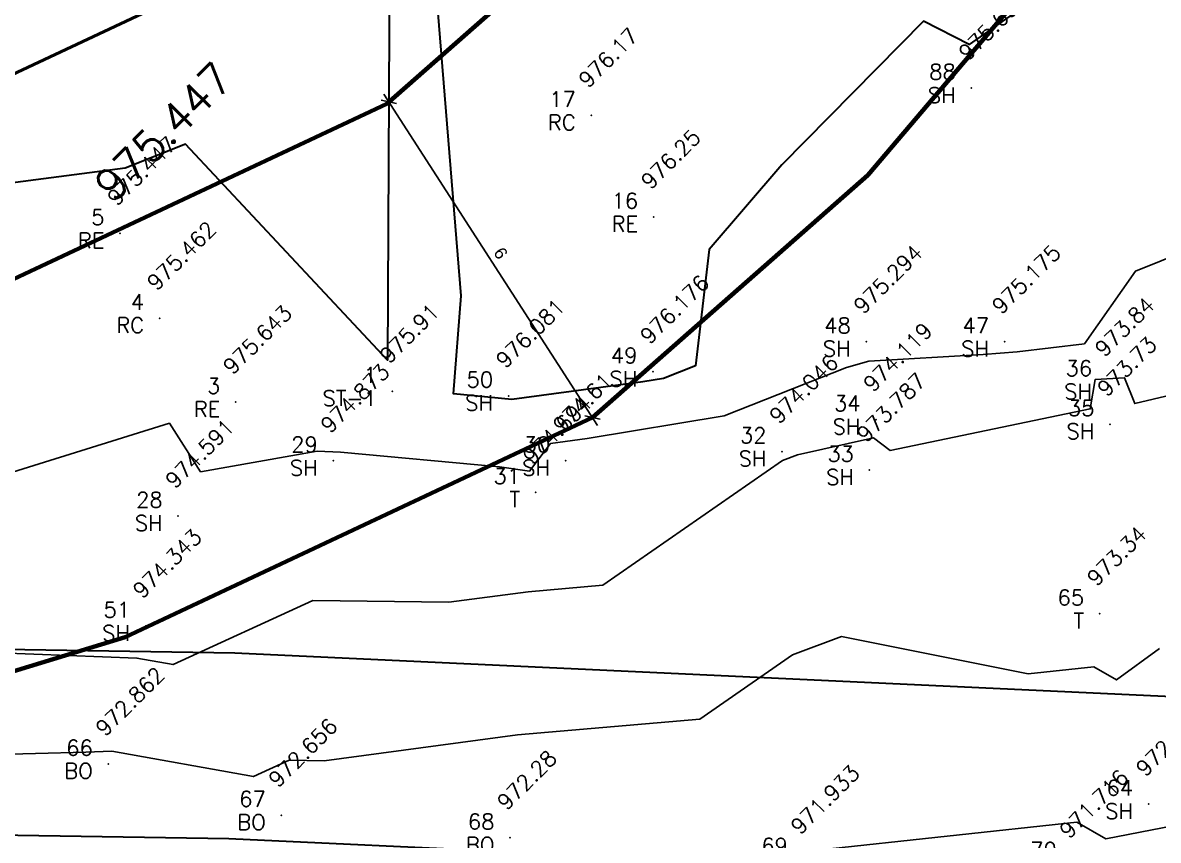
# Model space of a CAD drawing. Header units: metres. Extents: x 319894 to 3389272, y 120 to 6136017.
# Drawn here: x 321063.72 to 321082.06, y 3067865.39 to 3067878.59 of the extents above; entities that cross this region are included whole.
import ezdxf
from ezdxf.enums import TextEntityAlignment as Align

# ---------------------------------------------------------------- set-up
doc = ezdxf.new("R2010")
doc.units = ezdxf.units.M
doc.header["$MEASUREMENT"] = 0
doc.layers.get('Defpoints').update_dxf_attribs({"color": 254})
doc.layers.add('a_MUEBLE', color=255, linetype='Continuous', lineweight=5)
for name, color, linetype in [('BO', 7, 'Continuous'), ('Contour', 254, 'Continuous'), ('Index_Contour', 8, 'Continuous'), ('Points', 7, 'Continuous'), ('Points-ELV', 6, 'Continuous'), ('Points-NUM', 4, 'Continuous'), ('Points-TXT', 3, 'Continuous'), ('RC', 7, 'Continuous'), ('RE', 7, 'Continuous'), ('S-DIM', 7, 'Continuous'), ('SH', 7, 'Continuous'), ('ST-1', 7, 'Continuous'), ('T', 7, 'Continuous')]:
    doc.layers.add(name, color=color, linetype=linetype)
doc.styles.add('romans', font='romans.shx')
doc.styles.get("Standard").update_dxf_attribs({"font": 'arial.ttf'})
doc.dimstyles.get("Standard").update_dxf_attribs({"dimtxt": 0.2, "dimasz": 0.18, "dimexe": 0.2, "dimexo": 0.2, "dimgap": 0.09, "dimtad": 1, "dimzin": 0, "dimdsep": 46, "dimtxsty": 'Standard', "dimblk": 'OBLIQUE', "dimcen": 0.09, "dimdle": 0.15, "dimclrt": 7, "dimadec": 0, "dimazin": 0, "dimtfac": 1, "dimtofl": 0, "dimtmove": 0, "dimatfit": 3, "dimfxl": 0.3, "dimfxlon": 1, "dimtfillclr": 2, "dimtolj": 1, "dimtzin": 0, "dimarcsym": 0})

# ---------------------------------------------------------------- blocks, each defined once
blk = doc.blocks.new('POINTS')
at = {"layer": 'Points'}
blk.add_line((0, 0), (0, 0), dxfattribs=at)
blk.add_point((0, 0), dxfattribs=at)
at = {"layer": 'Points-ELV', "style": 'romans'}
blk.add_attdef('ELEV', text='', height=1, rotation=45, dxfattribs=at).set_placement((0, 0), align=Align.BOTTOM_LEFT)
at = {"layer": 'Points-NUM', "style": 'romans'}
blk.add_attdef('PTNUM', text='', height=1, dxfattribs=at).set_placement((0, 0), align=Align.BOTTOM_RIGHT)
at = {"layer": 'Points-TXT', "style": 'romans'}
blk.add_attdef('DESC', text='', height=1, dxfattribs=at).set_placement((0, 0), align=Align.BOTTOM_RIGHT)
blk = doc.blocks.new('SIT4')
at = {"color": 7}
for p, q in [((320356.818, 3067728.062, 1969.362), (320349.385, 3067719.328, 1969.362)), ((320356.818, 3067728.062, 987.586), (320349.385, 3067719.328, 987.586)), ((320349.385, 3067719.328, 987.586), (320356.818, 3067728.062, 987.586)), ((320349.385, 3067719.328, 1969.362), (320344.941, 3067715.415, 1969.362)), ((320349.385, 3067719.328, 987.586), (320344.941, 3067715.415, 987.586)), ((320344.941, 3067715.415, 987.586), (320349.385, 3067719.328, 987.586)), ((320344.941, 3067715.415, 1969.362), (320337.392, 3067711.868, 1969.362)), ((320344.941, 3067715.415, 987.586), (320337.392, 3067711.868, 987.586)), ((320337.392, 3067711.868, 987.586), (320344.941, 3067715.415, 987.586)), ((320337.392, 3067711.868, 1969.362), (320329.249, 3067709.38, 1969.362)), ((320337.392, 3067711.868, 987.586), (320329.249, 3067709.38, 987.586)), ((320329.249, 3067709.38, 987.586), (320337.392, 3067711.868, 987.586))]:
    blk.add_line(p, q, dxfattribs=at)
at = {"color": 1, "lineweight": 30, "elevation": 987.586}
blk.add_lwpolyline([(320370.962, 3067788.062), (320365.642, 3067786.817), (320365.22, 3067781.217), (320357.075, 3067768.983), (320351.198, 3067769.518), (320338.771, 3067776.828), (320320.261, 3067793.321), (320314.412, 3067798.558), (320311.03, 3067797.459), (320298.566, 3067783.015), (320298.855, 3067776.316), (320293.441, 3067769.683), (320295.803, 3067764.568), (320294.773, 3067759.718), (320296.035, 3067743.401), (320300.28, 3067731.268), (320306.229, 3067716.969), (320317.648, 3067711.854), (320321.527, 3067710.598), (320324.41, 3067708.85), (320339.069, 3067708.62), (320362.184, 3067707.54), (320368.815, 3067710.117), (320374.083, 3067711.085)], dxfattribs=at)
at = {"color": 1, "elevation": 987.586}
blk.add_lwpolyline([(320311.03, 3067797.459), (320298.566, 3067783.015), (320298.855, 3067776.316), (320293.441, 3067769.683), (320295.803, 3067764.568), (320294.773, 3067759.718), (320296.035, 3067743.401), (320300.28, 3067731.268), (320306.229, 3067716.969), (320315.045, 3067713.02), (320325.063, 3067714.996), (320328.066, 3067715.293), (320335.229, 3067717.481), (320341.617, 3067720.482), (320345.096, 3067723.545), (320351.898, 3067731.539), (320355.884, 3067738.417), (320358.002, 3067746.064), (320360.455, 3067757.695), (320361.102, 3067761.434), (320353.282, 3067760.331), (320350.46, 3067769.953), (320338.771, 3067776.828), (320320.261, 3067793.321)], dxfattribs=at)
at = {"color": 5, "lineweight": 30}
blk.add_lwpolyline([(320355.64, 3067725.6), (320352.637, 3067722.567), (320351.02, 3067721.438), (320350.284, 3067721.815), (320347.999, 3067719.494), (320346.825, 3067718.127), (320346.601, 3067716.252), (320346.086, 3067716.048), (320345.755, 3067715.993), (320343.635, 3067715.708), (320342.695, 3067715.801), (320342.819, 3067717.381), (320342.426, 3067722.216), (320342.035, 3067722.683), (320341.726, 3067722.885), (320341.663, 3067722.775), (320341.629, 3067716.341), (320338.366, 3067719.827), (320337.394, 3067719.444), (320335.372, 3067719.18)], dxfattribs=at)
at = {"layer": 'a_MUEBLE', "lineweight": 40, "elevation": 968}
blk.add_lwpolyline([(320315.045, 3067713.02), (320325.063, 3067714.996), (320328.066, 3067715.293), (320335.229, 3067717.481), (320341.617, 3067720.482), (320345.096, 3067723.545), (320351.898, 3067731.539), (320355.884, 3067738.417), (320358.002, 3067746.064), (320359.229, 3067751.88), (320360.085, 3067755.941), (320360.192, 3067756.448), (320360.325, 3067757.081), (320360.455, 3067757.695), (320360.686, 3067759.031), (320360.994, 3067760.813), (320361.263, 3067762.37), (320362.037, 3067766.842), (320362.183, 3067767.682), (320364.239, 3067775.249), (320364.696, 3067776.929), (320365.277, 3067779.069), (320365.385, 3067779.463), (320368.779, 3067785.533)], dxfattribs=at)
at = {"layer": 'Contour'}
for points in [[(320355.64, 3067725.6), (320352.637, 3067722.567), (320351.02, 3067721.438), (320350.284, 3067721.815), (320347.999, 3067719.494), (320346.825, 3067718.127), (320346.601, 3067716.252), (320346.086, 3067716.048), (320345.755, 3067715.993), (320343.635, 3067715.708), (320342.695, 3067715.801), (320342.819, 3067717.381), (320342.426, 3067722.216), (320342.035, 3067722.683), (320341.726, 3067722.885), (320341.663, 3067722.775), (320341.629, 3067716.341), (320338.366, 3067719.827), (320337.394, 3067719.444), (320335.372, 3067719.18)], [(320355.766, 3067716.13), (320353.696, 3067715.641), (320353.531, 3067716.057), (320353.057, 3067716.031), (320352.976, 3067715.556), (320349.745, 3067714.886), (320349.479, 3067715.09), (320348.25, 3067714.813), (320348.007, 3067714.721), (320345.107, 3067712.707), (320343.9, 3067712.604), (320342.621, 3067712.432), (320340.423, 3067712.463), (320338.168, 3067711.428), (320337.583, 3067711.533), (320335.362, 3067711.615)], [(320331.875, 3067709.882), (320336.758, 3067710.01), (320337.177, 3067710.03), (320339.466, 3067709.617), (320340.043, 3067709.882), (320340.606, 3067709.874), (320343.728, 3067710.293), (320346.673, 3067710.545), (320348.17, 3067711.585), (320348.958, 3067711.881), (320351.973, 3067711.278), (320353.035, 3067711.393), (320353.402, 3067711.18), (320354.092, 3067711.687)], [(320348.572, 3067708.428), (320352.761, 3067708.883), (320353.228, 3067708.612), (320355.612, 3067709.076), (320356.925, 3067710.039), (320358.119, 3067711.115), (320359.999, 3067711.175), (320360.781, 3067710.072), (320361.762, 3067711.665), (320362.172, 3067713.031), (320361.781, 3067713.788), (320361.785, 3067714.927), (320362.435, 3067714.969), (320362.811, 3067715.201), (320364.926, 3067716.959), (320365.248, 3067717.308), (320365.708, 3067717.786), (320367.667, 3067720.719), (320368.683, 3067723.692), (320368.637, 3067723.953), (320368.734, 3067724.145), (320372.565, 3067729.29)]]:
    blk.add_lwpolyline(points, dxfattribs=at)
at = {"layer": 'Index_Contour'}
blk.add_lwpolyline([(320335.24, 3067714.432), (320338.109, 3067715.324), (320338.611, 3067714.54), (320340.495, 3067714.873), (320340.871, 3067714.854), (320343.438, 3067714.618), (320343.924, 3067714.551), (320344.261, 3067714.996), (320344.855, 3067715.076), (320347.065, 3067715.443), (320349.04, 3067716.222), (320349.4, 3067716.326), (320351.249, 3067716.431), (320351.799, 3067716.478), (320352.882, 3067716.607), (320353.706, 3067717.777), (320354.952, 3067718.28)], dxfattribs=at)
at = {"layer": 'BO', "linetype": 'Continuous'}
ref = blk.add_blockref('POINTS', (320337.121, 3067709.823, 972.862), dxfattribs=at)
ref.add_attrib('PTNUM', '66', dxfattribs={"layer": 'Points-NUM', "height": 0.25, "style": 'romans'}).set_placement((320336.871, 3067709.885, 972.862), align=Align.BOTTOM_RIGHT)
ref.add_attrib('DESC', 'BO', dxfattribs={"layer": 'Points-TXT', "height": 0.25, "style": 'romans'}).set_placement((320336.871, 3067709.51, 972.862), align=Align.BOTTOM_RIGHT)
ref.add_attrib('ELEV', '972.862', dxfattribs={"layer": 'Points-ELV', "height": 0.25, "rotation": 45, "style": 'romans'}).set_placement((320337.121, 3067710.198, 972.862), align=Align.BOTTOM_LEFT)
ref = blk.add_blockref('POINTS', (320339.913, 3067708.995, 972.656), dxfattribs=at)
ref.add_attrib('PTNUM', '67', dxfattribs={"layer": 'Points-NUM', "height": 0.25, "style": 'romans'}).set_placement((320339.663, 3067709.057, 972.656), align=Align.BOTTOM_RIGHT)
ref.add_attrib('DESC', 'BO', dxfattribs={"layer": 'Points-TXT', "height": 0.25, "style": 'romans'}).set_placement((320339.663, 3067708.682, 972.656), align=Align.BOTTOM_RIGHT)
ref.add_attrib('ELEV', '972.656', dxfattribs={"layer": 'Points-ELV', "height": 0.25, "rotation": 45, "style": 'romans'}).set_placement((320339.913, 3067709.37, 972.656), align=Align.BOTTOM_LEFT)
ref = blk.add_blockref('POINTS', (320343.605, 3067708.63, 972.28), dxfattribs=at)
ref.add_attrib('PTNUM', '68', dxfattribs={"layer": 'Points-NUM', "height": 0.25, "style": 'romans'}).set_placement((320343.355, 3067708.692, 972.28), align=Align.BOTTOM_RIGHT)
ref.add_attrib('DESC', 'BO', dxfattribs={"layer": 'Points-TXT', "height": 0.25, "style": 'romans'}).set_placement((320343.355, 3067708.317, 972.28), align=Align.BOTTOM_RIGHT)
ref.add_attrib('ELEV', '972.28', dxfattribs={"layer": 'Points-ELV', "height": 0.25, "rotation": 45, "style": 'romans'}).set_placement((320343.605, 3067709.005, 972.28), align=Align.BOTTOM_LEFT)
ref = blk.add_blockref('POINTS', (320348.345, 3067708.238, 971.933), dxfattribs=at)
ref.add_attrib('PTNUM', '69', dxfattribs={"layer": 'Points-NUM', "height": 0.25, "style": 'romans'}).set_placement((320348.095, 3067708.3, 971.933), align=Align.BOTTOM_RIGHT)
ref.add_attrib('DESC', 'BO', dxfattribs={"layer": 'Points-TXT', "height": 0.25, "style": 'romans'}).set_placement((320348.095, 3067707.925, 971.933), align=Align.BOTTOM_RIGHT)
ref.add_attrib('ELEV', '971.933', dxfattribs={"layer": 'Points-ELV', "height": 0.25, "rotation": 45, "style": 'romans'}).set_placement((320348.345, 3067708.613, 971.933), align=Align.BOTTOM_LEFT)
ref = blk.add_blockref('POINTS', (320352.684, 3067708.17, 971.716), dxfattribs=at)
ref.add_attrib('PTNUM', '70', dxfattribs={"layer": 'Points-NUM', "height": 0.25, "style": 'romans'}).set_placement((320352.434, 3067708.232, 971.716), align=Align.BOTTOM_RIGHT)
ref.add_attrib('DESC', 'BO', dxfattribs={"layer": 'Points-TXT', "height": 0.25, "style": 'romans'}).set_placement((320352.434, 3067707.857, 971.716), align=Align.BOTTOM_RIGHT)
ref.add_attrib('ELEV', '971.716', dxfattribs={"layer": 'Points-ELV', "height": 0.25, "rotation": 45, "style": 'romans'}).set_placement((320352.684, 3067708.545, 971.716), align=Align.BOTTOM_LEFT)
at = {"layer": 'RC', "linetype": 'Continuous'}
ref = blk.add_blockref('POINTS', (320344.92, 3067720.293, 976.17), dxfattribs=at)
ref.add_attrib('PTNUM', '17', dxfattribs={"layer": 'Points-NUM', "height": 0.25, "style": 'romans'}).set_placement((320344.67, 3067720.355, 976.17), align=Align.BOTTOM_RIGHT)
ref.add_attrib('DESC', 'RC', dxfattribs={"layer": 'Points-TXT', "height": 0.25, "style": 'romans'}).set_placement((320344.67, 3067719.98, 976.17), align=Align.BOTTOM_RIGHT)
ref.add_attrib('ELEV', '976.17', dxfattribs={"layer": 'Points-ELV', "height": 0.25, "rotation": 45, "style": 'romans'}).set_placement((320344.92, 3067720.668, 976.17), align=Align.BOTTOM_LEFT)
ref = blk.add_blockref('POINTS', (320337.952, 3067717.019, 975.462), dxfattribs=at)
ref.add_attrib('PTNUM', '4', dxfattribs={"layer": 'Points-NUM', "height": 0.25, "style": 'romans'}).set_placement((320337.702, 3067717.081, 975.462), align=Align.BOTTOM_RIGHT)
ref.add_attrib('DESC', 'RC', dxfattribs={"layer": 'Points-TXT', "height": 0.25, "style": 'romans'}).set_placement((320337.702, 3067716.706, 975.462), align=Align.BOTTOM_RIGHT)
ref.add_attrib('ELEV', '975.462', dxfattribs={"layer": 'Points-ELV', "height": 0.25, "rotation": 45, "style": 'romans'}).set_placement((320337.952, 3067717.394, 975.462), align=Align.BOTTOM_LEFT)
at = {"layer": 'RE', "linetype": 'Continuous'}
ref = blk.add_blockref('POINTS', (320337.311, 3067718.388, 975.447), dxfattribs=at)
ref.add_attrib('PTNUM', '5', dxfattribs={"layer": 'Points-NUM', "height": 0.25, "style": 'romans'}).set_placement((320337.061, 3067718.45, 975.447), align=Align.BOTTOM_RIGHT)
ref.add_attrib('DESC', 'RE', dxfattribs={"layer": 'Points-TXT', "height": 0.25, "style": 'romans'}).set_placement((320337.061, 3067718.075, 975.447), align=Align.BOTTOM_RIGHT)
ref.add_attrib('ELEV', '975.447', dxfattribs={"layer": 'Points-ELV', "height": 0.25, "rotation": 45, "style": 'romans'}).set_placement((320337.311, 3067718.763, 975.447), align=Align.BOTTOM_LEFT)
ref = blk.add_blockref('POINTS', (320345.928, 3067718.654, 976.25), dxfattribs=at)
ref.add_attrib('PTNUM', '16', dxfattribs={"layer": 'Points-NUM', "height": 0.25, "style": 'romans'}).set_placement((320345.678, 3067718.716, 976.25), align=Align.BOTTOM_RIGHT)
ref.add_attrib('DESC', 'RE', dxfattribs={"layer": 'Points-TXT', "height": 0.25, "style": 'romans'}).set_placement((320345.678, 3067718.341, 976.25), align=Align.BOTTOM_RIGHT)
ref.add_attrib('ELEV', '976.25', dxfattribs={"layer": 'Points-ELV', "height": 0.25, "rotation": 45, "style": 'romans'}).set_placement((320345.928, 3067719.029, 976.25), align=Align.BOTTOM_LEFT)
ref = blk.add_blockref('POINTS', (320339.18, 3067715.664, 975.643), dxfattribs=at)
ref.add_attrib('PTNUM', '3', dxfattribs={"layer": 'Points-NUM', "height": 0.25, "style": 'romans'}).set_placement((320338.93, 3067715.726, 975.643), align=Align.BOTTOM_RIGHT)
ref.add_attrib('DESC', 'RE', dxfattribs={"layer": 'Points-TXT', "height": 0.25, "style": 'romans'}).set_placement((320338.93, 3067715.351, 975.643), align=Align.BOTTOM_RIGHT)
ref.add_attrib('ELEV', '975.643', dxfattribs={"layer": 'Points-ELV', "height": 0.25, "rotation": 45, "style": 'romans'}).set_placement((320339.18, 3067716.039, 975.643), align=Align.BOTTOM_LEFT)
at = {"layer": 'SH', "linetype": 'Continuous'}
ref = blk.add_blockref('POINTS', (320351.056, 3067720.735, 975.631), dxfattribs=at)
ref.add_attrib('PTNUM', '88', dxfattribs={"layer": 'Points-NUM', "height": 0.25, "style": 'romans'}).set_placement((320350.806, 3067720.797, 975.631), align=Align.BOTTOM_RIGHT)
ref.add_attrib('DESC', 'SH', dxfattribs={"layer": 'Points-TXT', "height": 0.25, "style": 'romans'}).set_placement((320350.806, 3067720.422, 975.631), align=Align.BOTTOM_RIGHT)
ref.add_attrib('ELEV', '975.631', dxfattribs={"layer": 'Points-ELV', "height": 0.25, "rotation": 45, "style": 'romans'}).set_placement((320351.056, 3067721.11, 975.631), align=Align.BOTTOM_LEFT)
ref = blk.add_blockref('POINTS', (320349.361, 3067716.641, 975.294), dxfattribs=at)
ref.add_attrib('PTNUM', '48', dxfattribs={"layer": 'Points-NUM', "height": 0.25, "style": 'romans'}).set_placement((320349.111, 3067716.703, 975.294), align=Align.BOTTOM_RIGHT)
ref.add_attrib('DESC', 'SH', dxfattribs={"layer": 'Points-TXT', "height": 0.25, "style": 'romans'}).set_placement((320349.111, 3067716.328, 975.294), align=Align.BOTTOM_RIGHT)
ref.add_attrib('ELEV', '975.294', dxfattribs={"layer": 'Points-ELV', "height": 0.25, "rotation": 45, "style": 'romans'}).set_placement((320349.361, 3067717.016, 975.294), align=Align.BOTTOM_LEFT)
ref = blk.add_blockref('POINTS', (320351.593, 3067716.64, 975.175), dxfattribs=at)
ref.add_attrib('PTNUM', '47', dxfattribs={"layer": 'Points-NUM', "height": 0.25, "style": 'romans'}).set_placement((320351.343, 3067716.702, 975.175), align=Align.BOTTOM_RIGHT)
ref.add_attrib('DESC', 'SH', dxfattribs={"layer": 'Points-TXT', "height": 0.25, "style": 'romans'}).set_placement((320351.343, 3067716.327, 975.175), align=Align.BOTTOM_RIGHT)
ref.add_attrib('ELEV', '975.175', dxfattribs={"layer": 'Points-ELV', "height": 0.25, "rotation": 45, "style": 'romans'}).set_placement((320351.593, 3067717.015, 975.175), align=Align.BOTTOM_LEFT)
ref = blk.add_blockref('POINTS', (320345.914, 3067716.155, 976.176), dxfattribs=at)
ref.add_attrib('PTNUM', '49', dxfattribs={"layer": 'Points-NUM', "height": 0.25, "style": 'romans'}).set_placement((320345.664, 3067716.217, 976.176), align=Align.BOTTOM_RIGHT)
ref.add_attrib('DESC', 'SH', dxfattribs={"layer": 'Points-TXT', "height": 0.25, "style": 'romans'}).set_placement((320345.664, 3067715.842, 976.176), align=Align.BOTTOM_RIGHT)
ref.add_attrib('ELEV', '976.176', dxfattribs={"layer": 'Points-ELV', "height": 0.25, "rotation": 45, "style": 'romans'}).set_placement((320345.914, 3067716.53, 976.176), align=Align.BOTTOM_LEFT)
ref = blk.add_blockref('POINTS', (320343.585, 3067715.766, 976.081), dxfattribs=at)
ref.add_attrib('PTNUM', '50', dxfattribs={"layer": 'Points-NUM', "height": 0.25, "style": 'romans'}).set_placement((320343.335, 3067715.828, 976.081), align=Align.BOTTOM_RIGHT)
ref.add_attrib('DESC', 'SH', dxfattribs={"layer": 'Points-TXT', "height": 0.25, "style": 'romans'}).set_placement((320343.335, 3067715.453, 976.081), align=Align.BOTTOM_RIGHT)
ref.add_attrib('ELEV', '976.081', dxfattribs={"layer": 'Points-ELV', "height": 0.25, "rotation": 45, "style": 'romans'}).set_placement((320343.585, 3067716.141, 976.081), align=Align.BOTTOM_LEFT)
ref = blk.add_blockref('POINTS', (320353.257, 3067715.949, 973.84), dxfattribs=at)
ref.add_attrib('PTNUM', '36', dxfattribs={"layer": 'Points-NUM', "height": 0.25, "style": 'romans'}).set_placement((320353.007, 3067716.011, 973.84), align=Align.BOTTOM_RIGHT)
ref.add_attrib('DESC', 'SH', dxfattribs={"layer": 'Points-TXT', "height": 0.25, "style": 'romans'}).set_placement((320353.007, 3067715.636, 973.84), align=Align.BOTTOM_RIGHT)
ref.add_attrib('ELEV', '973.84', dxfattribs={"layer": 'Points-ELV', "height": 0.25, "rotation": 45, "style": 'romans'}).set_placement((320353.257, 3067716.324, 973.84), align=Align.BOTTOM_LEFT)
ref = blk.add_blockref('POINTS', (320349.518, 3067715.382, 974.119), dxfattribs=at)
ref.add_attrib('PTNUM', '34', dxfattribs={"layer": 'Points-NUM', "height": 0.25, "style": 'romans'}).set_placement((320349.268, 3067715.444, 974.119), align=Align.BOTTOM_RIGHT)
ref.add_attrib('DESC', 'SH', dxfattribs={"layer": 'Points-TXT', "height": 0.25, "style": 'romans'}).set_placement((320349.268, 3067715.069, 974.119), align=Align.BOTTOM_RIGHT)
ref.add_attrib('ELEV', '974.119', dxfattribs={"layer": 'Points-ELV', "height": 0.25, "rotation": 45, "style": 'romans'}).set_placement((320349.518, 3067715.757, 974.119), align=Align.BOTTOM_LEFT)
ref = blk.add_blockref('POINTS', (320353.294, 3067715.307, 973.73), dxfattribs=at)
ref.add_attrib('PTNUM', '35', dxfattribs={"layer": 'Points-NUM', "height": 0.25, "style": 'romans'}).set_placement((320353.044, 3067715.369, 973.73), align=Align.BOTTOM_RIGHT)
ref.add_attrib('DESC', 'SH', dxfattribs={"layer": 'Points-TXT', "height": 0.25, "style": 'romans'}).set_placement((320353.044, 3067714.994, 973.73), align=Align.BOTTOM_RIGHT)
ref.add_attrib('ELEV', '973.73', dxfattribs={"layer": 'Points-ELV', "height": 0.25, "rotation": 45, "style": 'romans'}).set_placement((320353.294, 3067715.682, 973.73), align=Align.BOTTOM_LEFT)
ref = blk.add_blockref('POINTS', (320340.755, 3067714.717, 974.873), dxfattribs=at)
ref.add_attrib('PTNUM', '29', dxfattribs={"layer": 'Points-NUM', "height": 0.25, "style": 'romans'}).set_placement((320340.505, 3067714.779, 974.873), align=Align.BOTTOM_RIGHT)
ref.add_attrib('DESC', 'SH', dxfattribs={"layer": 'Points-TXT', "height": 0.25, "style": 'romans'}).set_placement((320340.505, 3067714.404, 974.873), align=Align.BOTTOM_RIGHT)
ref.add_attrib('ELEV', '974.873', dxfattribs={"layer": 'Points-ELV', "height": 0.25, "rotation": 45, "style": 'romans'}).set_placement((320340.755, 3067715.092, 974.873), align=Align.BOTTOM_LEFT)
ref = blk.add_blockref('POINTS', (320348, 3067714.866, 974.046), dxfattribs=at)
ref.add_attrib('PTNUM', '32', dxfattribs={"layer": 'Points-NUM', "height": 0.25, "style": 'romans'}).set_placement((320347.75, 3067714.928, 974.046), align=Align.BOTTOM_RIGHT)
ref.add_attrib('DESC', 'SH', dxfattribs={"layer": 'Points-TXT', "height": 0.25, "style": 'romans'}).set_placement((320347.75, 3067714.553, 974.046), align=Align.BOTTOM_RIGHT)
ref.add_attrib('ELEV', '974.046', dxfattribs={"layer": 'Points-ELV', "height": 0.25, "rotation": 45, "style": 'romans'}).set_placement((320348, 3067715.241, 974.046), align=Align.BOTTOM_LEFT)
ref = blk.add_blockref('POINTS', (320344.505, 3067714.719, 974.61), dxfattribs=at)
ref.add_attrib('PTNUM', '30', dxfattribs={"layer": 'Points-NUM', "height": 0.25, "style": 'romans'}).set_placement((320344.255, 3067714.781, 974.61), align=Align.BOTTOM_RIGHT)
ref.add_attrib('DESC', 'SH', dxfattribs={"layer": 'Points-TXT', "height": 0.25, "style": 'romans'}).set_placement((320344.255, 3067714.406, 974.61), align=Align.BOTTOM_RIGHT)
ref.add_attrib('ELEV', '974.61', dxfattribs={"layer": 'Points-ELV', "height": 0.25, "rotation": 45, "style": 'romans'}).set_placement((320344.505, 3067715.094, 974.61), align=Align.BOTTOM_LEFT)
ref = blk.add_blockref('POINTS', (320349.411, 3067714.568, 973.787), dxfattribs=at)
ref.add_attrib('PTNUM', '33', dxfattribs={"layer": 'Points-NUM', "height": 0.25, "style": 'romans'}).set_placement((320349.161, 3067714.63, 973.787), align=Align.BOTTOM_RIGHT)
ref.add_attrib('DESC', 'SH', dxfattribs={"layer": 'Points-TXT', "height": 0.25, "style": 'romans'}).set_placement((320349.161, 3067714.255, 973.787), align=Align.BOTTOM_RIGHT)
ref.add_attrib('ELEV', '973.787', dxfattribs={"layer": 'Points-ELV', "height": 0.25, "rotation": 45, "style": 'romans'}).set_placement((320349.411, 3067714.943, 973.787), align=Align.BOTTOM_LEFT)
ref = blk.add_blockref('POINTS', (320338.249, 3067713.825, 974.591), dxfattribs=at)
ref.add_attrib('PTNUM', '28', dxfattribs={"layer": 'Points-NUM', "height": 0.25, "style": 'romans'}).set_placement((320337.999, 3067713.887, 974.591), align=Align.BOTTOM_RIGHT)
ref.add_attrib('DESC', 'SH', dxfattribs={"layer": 'Points-TXT', "height": 0.25, "style": 'romans'}).set_placement((320337.999, 3067713.512, 974.591), align=Align.BOTTOM_RIGHT)
ref.add_attrib('ELEV', '974.591', dxfattribs={"layer": 'Points-ELV', "height": 0.25, "rotation": 45, "style": 'romans'}).set_placement((320338.249, 3067714.2, 974.591), align=Align.BOTTOM_LEFT)
ref = blk.add_blockref('POINTS', (320337.723, 3067712.049, 974.343), dxfattribs=at)
ref.add_attrib('PTNUM', '51', dxfattribs={"layer": 'Points-NUM', "height": 0.25, "style": 'romans'}).set_placement((320337.473, 3067712.111, 974.343), align=Align.BOTTOM_RIGHT)
ref.add_attrib('DESC', 'SH', dxfattribs={"layer": 'Points-TXT', "height": 0.25, "style": 'romans'}).set_placement((320337.473, 3067711.736, 974.343), align=Align.BOTTOM_RIGHT)
ref.add_attrib('ELEV', '974.343', dxfattribs={"layer": 'Points-ELV', "height": 0.25, "rotation": 45, "style": 'romans'}).set_placement((320337.723, 3067712.424, 974.343), align=Align.BOTTOM_LEFT)
ref = blk.add_blockref('POINTS', (320353.918, 3067709.174, 972.36), dxfattribs=at)
ref.add_attrib('PTNUM', '64', dxfattribs={"layer": 'Points-NUM', "height": 0.25, "style": 'romans'}).set_placement((320353.668, 3067709.236, 972.36), align=Align.BOTTOM_RIGHT)
ref.add_attrib('DESC', 'SH', dxfattribs={"layer": 'Points-TXT', "height": 0.25, "style": 'romans'}).set_placement((320353.668, 3067708.861, 972.36), align=Align.BOTTOM_RIGHT)
ref.add_attrib('ELEV', '972.36', dxfattribs={"layer": 'Points-ELV', "height": 0.25, "rotation": 45, "style": 'romans'}).set_placement((320353.918, 3067709.549, 972.36), align=Align.BOTTOM_LEFT)
at = {"layer": 'ST-1', "linetype": 'Continuous'}
ref = blk.add_blockref('POINTS', (320341.708, 3067715.84, 975.91), dxfattribs=at)
ref.add_attrib('PTNUM', '1', dxfattribs={"layer": 'Points-NUM', "height": 0.25, "style": 'romans'}).set_placement((320341.458, 3067715.902, 975.91), align=Align.BOTTOM_RIGHT)
ref.add_attrib('DESC', 'ST-1', dxfattribs={"layer": 'Points-TXT', "height": 0.25, "style": 'romans'}).set_placement((320341.458, 3067715.527, 975.91), align=Align.BOTTOM_RIGHT)
ref.add_attrib('ELEV', '975.91', dxfattribs={"layer": 'Points-ELV', "height": 0.25, "rotation": 45, "style": 'romans'}).set_placement((320341.708, 3067716.215, 975.91), align=Align.BOTTOM_LEFT)
at = {"layer": 'T', "linetype": 'Continuous'}
ref = blk.add_blockref('POINTS', (320344.02, 3067714.208, 974.694), dxfattribs=at)
ref.add_attrib('PTNUM', '31', dxfattribs={"layer": 'Points-NUM', "height": 0.25, "style": 'romans'}).set_placement((320343.77, 3067714.27, 974.694), align=Align.BOTTOM_RIGHT)
ref.add_attrib('DESC', 'T', dxfattribs={"layer": 'Points-TXT', "height": 0.25, "style": 'romans'}).set_placement((320343.77, 3067713.895, 974.694), align=Align.BOTTOM_RIGHT)
ref.add_attrib('ELEV', '974.694', dxfattribs={"layer": 'Points-ELV', "height": 0.25, "rotation": 45, "style": 'romans'}).set_placement((320344.02, 3067714.583, 974.694), align=Align.BOTTOM_LEFT)
ref = blk.add_blockref('POINTS', (320353.129, 3067712.247, 973.34), dxfattribs=at)
ref.add_attrib('PTNUM', '65', dxfattribs={"layer": 'Points-NUM', "height": 0.25, "style": 'romans'}).set_placement((320352.879, 3067712.309, 973.34), align=Align.BOTTOM_RIGHT)
ref.add_attrib('DESC', 'T', dxfattribs={"layer": 'Points-TXT', "height": 0.25, "style": 'romans'}).set_placement((320352.879, 3067711.934, 973.34), align=Align.BOTTOM_RIGHT)
ref.add_attrib('ELEV', '973.34', dxfattribs={"layer": 'Points-ELV', "height": 0.25, "rotation": 45, "style": 'romans'}).set_placement((320353.129, 3067712.622, 973.34), align=Align.BOTTOM_LEFT)
blk = doc.blocks.new('_Oblique')
at = {"color": 0, "linetype": 'ByBlock', "lineweight": -2}
blk.add_line((-0.5, -0.5), (0.5, 0.5), dxfattribs=at)
blk = doc.blocks.new('*D652')
at = {"layer": 'Defpoints', "color": 0, "transparency": 16777216}
for p in [(321069.631, 3067877.315), (321072.921, 3067872.217, 987.586), (321072.921, 3067872.217)]:
    blk.add_point(p, dxfattribs=at)
at = {"layer": 'S-DIM', "color": 0, "lineweight": -2, "transparency": 16777216}
for p, q in [((321069.55, 3067877.441), (321073.002, 3067872.091)), ((321069.631, 3067877.315), (321069.463, 3067877.206)), ((321072.753, 3067872.109), (321072.753, 3067872.109))]:
    blk.add_line(p, q, dxfattribs=at)
at = {"layer": 'S-DIM', "color": 0, "lineweight": -2, "transparency": 16777216, "xscale": 0.18, "yscale": 0.18, "zscale": 0.18}
for p, rotation in [((321069.631, 3067877.315), 122.8317877151715), ((321072.921, 3067872.217), 302.8317877151715)]:
    blk.add_blockref('_Oblique', p, dxfattribs=dict(at, rotation=rotation))
at = {"layer": 'S-DIM', "color": 7, "transparency": 16777216, "insert": (321071.437, 3067874.87), "char_height": 0.2, "attachment_point": 5, "rotation": 302.8318}
blk.add_mtext('\\A1;6', dxfattribs=at)

msp = doc.modelspace()

# ---------------------------------------------------------------- linework, layer by layer
at = {"color": 1, "lineweight": 30, "elevation": 987.586}
msp.add_lwpolyline([(321098.942, 3067944.864), (321093.622, 3067943.619), (321093.2, 3067938.019), (321085.055, 3067925.785), (321079.178, 3067926.321), (321066.751, 3067933.63), (321048.241, 3067950.123), (321042.392, 3067955.36), (321039.01, 3067954.261), (321026.546, 3067939.817), (321026.835, 3067933.118), (321021.421, 3067926.486), (321023.783, 3067921.37), (321022.753, 3067916.52), (321024.015, 3067900.204), (321028.26, 3067888.07), (321034.209, 3067873.771), (321045.628, 3067868.657), (321049.507, 3067867.4), (321052.39, 3067865.652), (321067.049, 3067865.422), (321090.164, 3067864.343), (321096.795, 3067866.919), (321102.063, 3067867.887)], dxfattribs=at)
at = {"color": 3, "lineweight": 30, "elevation": 987.586}
msp.add_lwpolyline([(321098.344, 3067941.643), (321096.448, 3067941.199), (321096.133, 3067937.01), (321086.562, 3067922.636), (321078.237, 3067923.394), (321064.976, 3067931.194), (321046.243, 3067947.885), (321041.677, 3067951.974), (321040.734, 3067951.667), (321029.594, 3067938.758), (321029.881, 3067932.106), (321024.931, 3067926.041), (321026.925, 3067921.723), (321025.777, 3067916.32), (321026.976, 3067900.825), (321031.063, 3067889.143), (321036.522, 3067876.023), (321046.707, 3067871.461), (321050.764, 3067870.146), (321053.25, 3067868.639), (321067.143, 3067868.421), (321089.669, 3067867.369), (321095.973, 3067869.818), (321100.603, 3067870.669)], dxfattribs=at)
at = {"color": 2, "lineweight": 158}
for points in [[(321043.025, 3067869.822), (321053.043, 3067871.798), (321056.046, 3067872.095), (321063.209, 3067874.283), (321069.597, 3067877.284), (321073.076, 3067880.348), (321079.878, 3067888.341), (321083.864, 3067895.219), (321085.983, 3067902.866), (321087.209, 3067908.682), (321088.065, 3067912.743), (321088.172, 3067913.25), (321088.306, 3067913.883), (321088.435, 3067914.497), (321088.666, 3067915.833), (321088.974, 3067917.615), (321089.244, 3067919.172), (321090.017, 3067923.644), (321090.163, 3067924.484), (321092.219, 3067932.051), (321092.676, 3067933.731), (321093.258, 3067935.871), (321093.365, 3067936.265), (321096.759, 3067942.335)], [(321098.336, 3067931.681), (321096.027, 3067923.183), (321095.668, 3067921.113), (321093.612, 3067910.047), (321092.784, 3067906.041), (321091.815, 3067901.445), (321089.441, 3067892.876), (321084.828, 3067884.916), (321077.365, 3067876.13), (321072.921, 3067872.217), (321065.372, 3067868.67), (321057.229, 3067866.183), (321048.368, 3067865.307), (321040.877, 3067865.49), (321036.121, 3067866.524), (321028.832, 3067870.795), (321023.131, 3067877.26), (321019.446, 3067887.359), (321016.245, 3067893.911)]]:
    msp.add_lwpolyline(points, dxfattribs=at)
at = {"color": 3, "lineweight": 50}
msp.add_lwpolyline([(321036.522, 3067876.023), (321043.381, 3067872.95), (321052.604, 3067874.769), (321055.455, 3067875.051), (321062.127, 3067877.09), (321067.935, 3067879.818), (321070.931, 3067882.456), (321077.418, 3067890.079), (321081.076, 3067896.391), (321083.066, 3067903.577), (321084.273, 3067909.301), (321085.13, 3067913.362), (321085.236, 3067913.869), (321085.37, 3067914.502), (321085.488, 3067915.062), (321085.71, 3067916.344), (321086.018, 3067918.127), (321086.288, 3067919.683), (321086.881, 3067923.115)], dxfattribs=at)

# ---------------------------------------------------------------- block references
at = {"color": 251, "true_color": 0x636466}
msp.add_blockref('SIT4', (727.98, 156.802), dxfattribs=at)
at = {"layer": 'RE', "linetype": 'Continuous'}
ref = msp.add_blockref('POINTS', (321065.291, 3067875.19, 975.447), dxfattribs=at)
ref.add_attrib('PTNUM', '5', dxfattribs={"layer": 'Points-NUM', "height": 0.25, "style": 'romans'}).set_placement((321065.041, 3067875.252, 975.447), align=Align.BOTTOM_RIGHT)
ref.add_attrib('DESC', 'RE', dxfattribs={"layer": 'Points-TXT', "height": 0.25, "style": 'romans'}).set_placement((321065.041, 3067874.877, 975.447), align=Align.BOTTOM_RIGHT)
ref.add_attrib('ELEV', '975.447', dxfattribs={"layer": 'Points-ELV', "lineweight": 50, "height": 0.5, "rotation": 45, "style": 'romans'}).set_placement((321065.291, 3067875.565, 975.447), align=Align.BOTTOM_LEFT)

# ---------------------------------------------------------------- dimensions: what is measured, and where the dimension line sits
at = {"layer": 'S-DIM', "color": 1}
dim = msp.add_aligned_dim(p1=(321069.631, 3067877.315), p2=(321072.921, 3067872.217, 987.586), distance=0, text='6', dimstyle='Standard', dxfattribs=at)
dim.commit()
dim.dimension.update_dxf_attribs({"geometry": '*D652', "text_midpoint": (321071.437, 3067874.87)})

doc.saveas('drawing.dxf')
